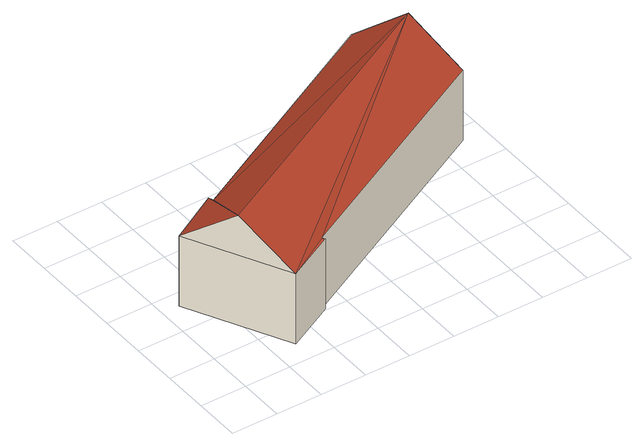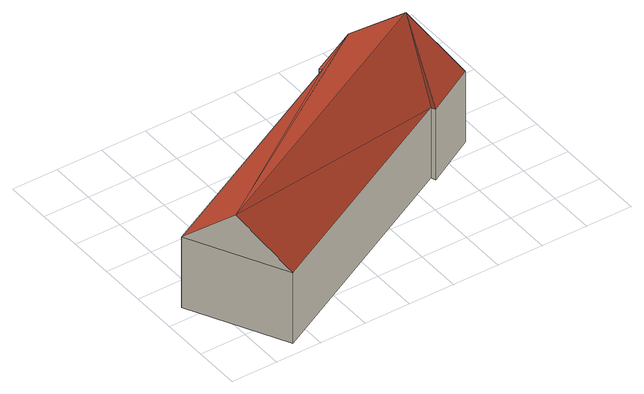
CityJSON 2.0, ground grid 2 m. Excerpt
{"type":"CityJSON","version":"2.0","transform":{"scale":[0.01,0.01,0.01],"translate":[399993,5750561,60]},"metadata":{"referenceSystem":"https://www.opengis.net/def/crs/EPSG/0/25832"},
"CityObjects":{
"building1":{"type":"Building","attributes":{"Gemeindeschluessel":"05515000","Geometrietyp2DReferenz":"3000","function":"31001_1310","roofType":"5000","measuredHeight":5.17},"geometry":[{"type":"Solid","lod":"2","boundaries":[[[[0,1,2,3]],[[4,5,1,0]],[[6,7,5,4]],[[8,9,7,6]],[[10,11,9,8]],[[12,13,11,10]],[[14,15,13,12]],[[3,2,15,14]],[[3,14,16]],[[4,3,16]],[[16,17,4]],[[3,4,0]],[[16,12,10]],[[17,16,10]],[[17,10,8]],[[8,6,17]],[[4,17,6]],[[12,16,14]],[[1,5,7,9,11,13,15,2]]]],"semantics":{"surfaces":[{"type":"WallSurface"},{"type":"RoofSurface"},{"type":"GroundSurface"}],"values":[[0,0,0,0,0,0,0,0,1,1,1,1,1,1,1,1,0,0,2]]}}]}
},
"vertices":[
[507,205,430],[507,205,100],[499,216,100],[499,216,430],[298,98,430],[298,98,100],[76,531,430],[76,531,100],[294,653,430],[294,653,100],[303,634,430],[303,634,100],[1286,1141,430],[1286,1141,100],[1498,731,430],[1498,731,100],[1394,932,617],[189,311,617]
]}
